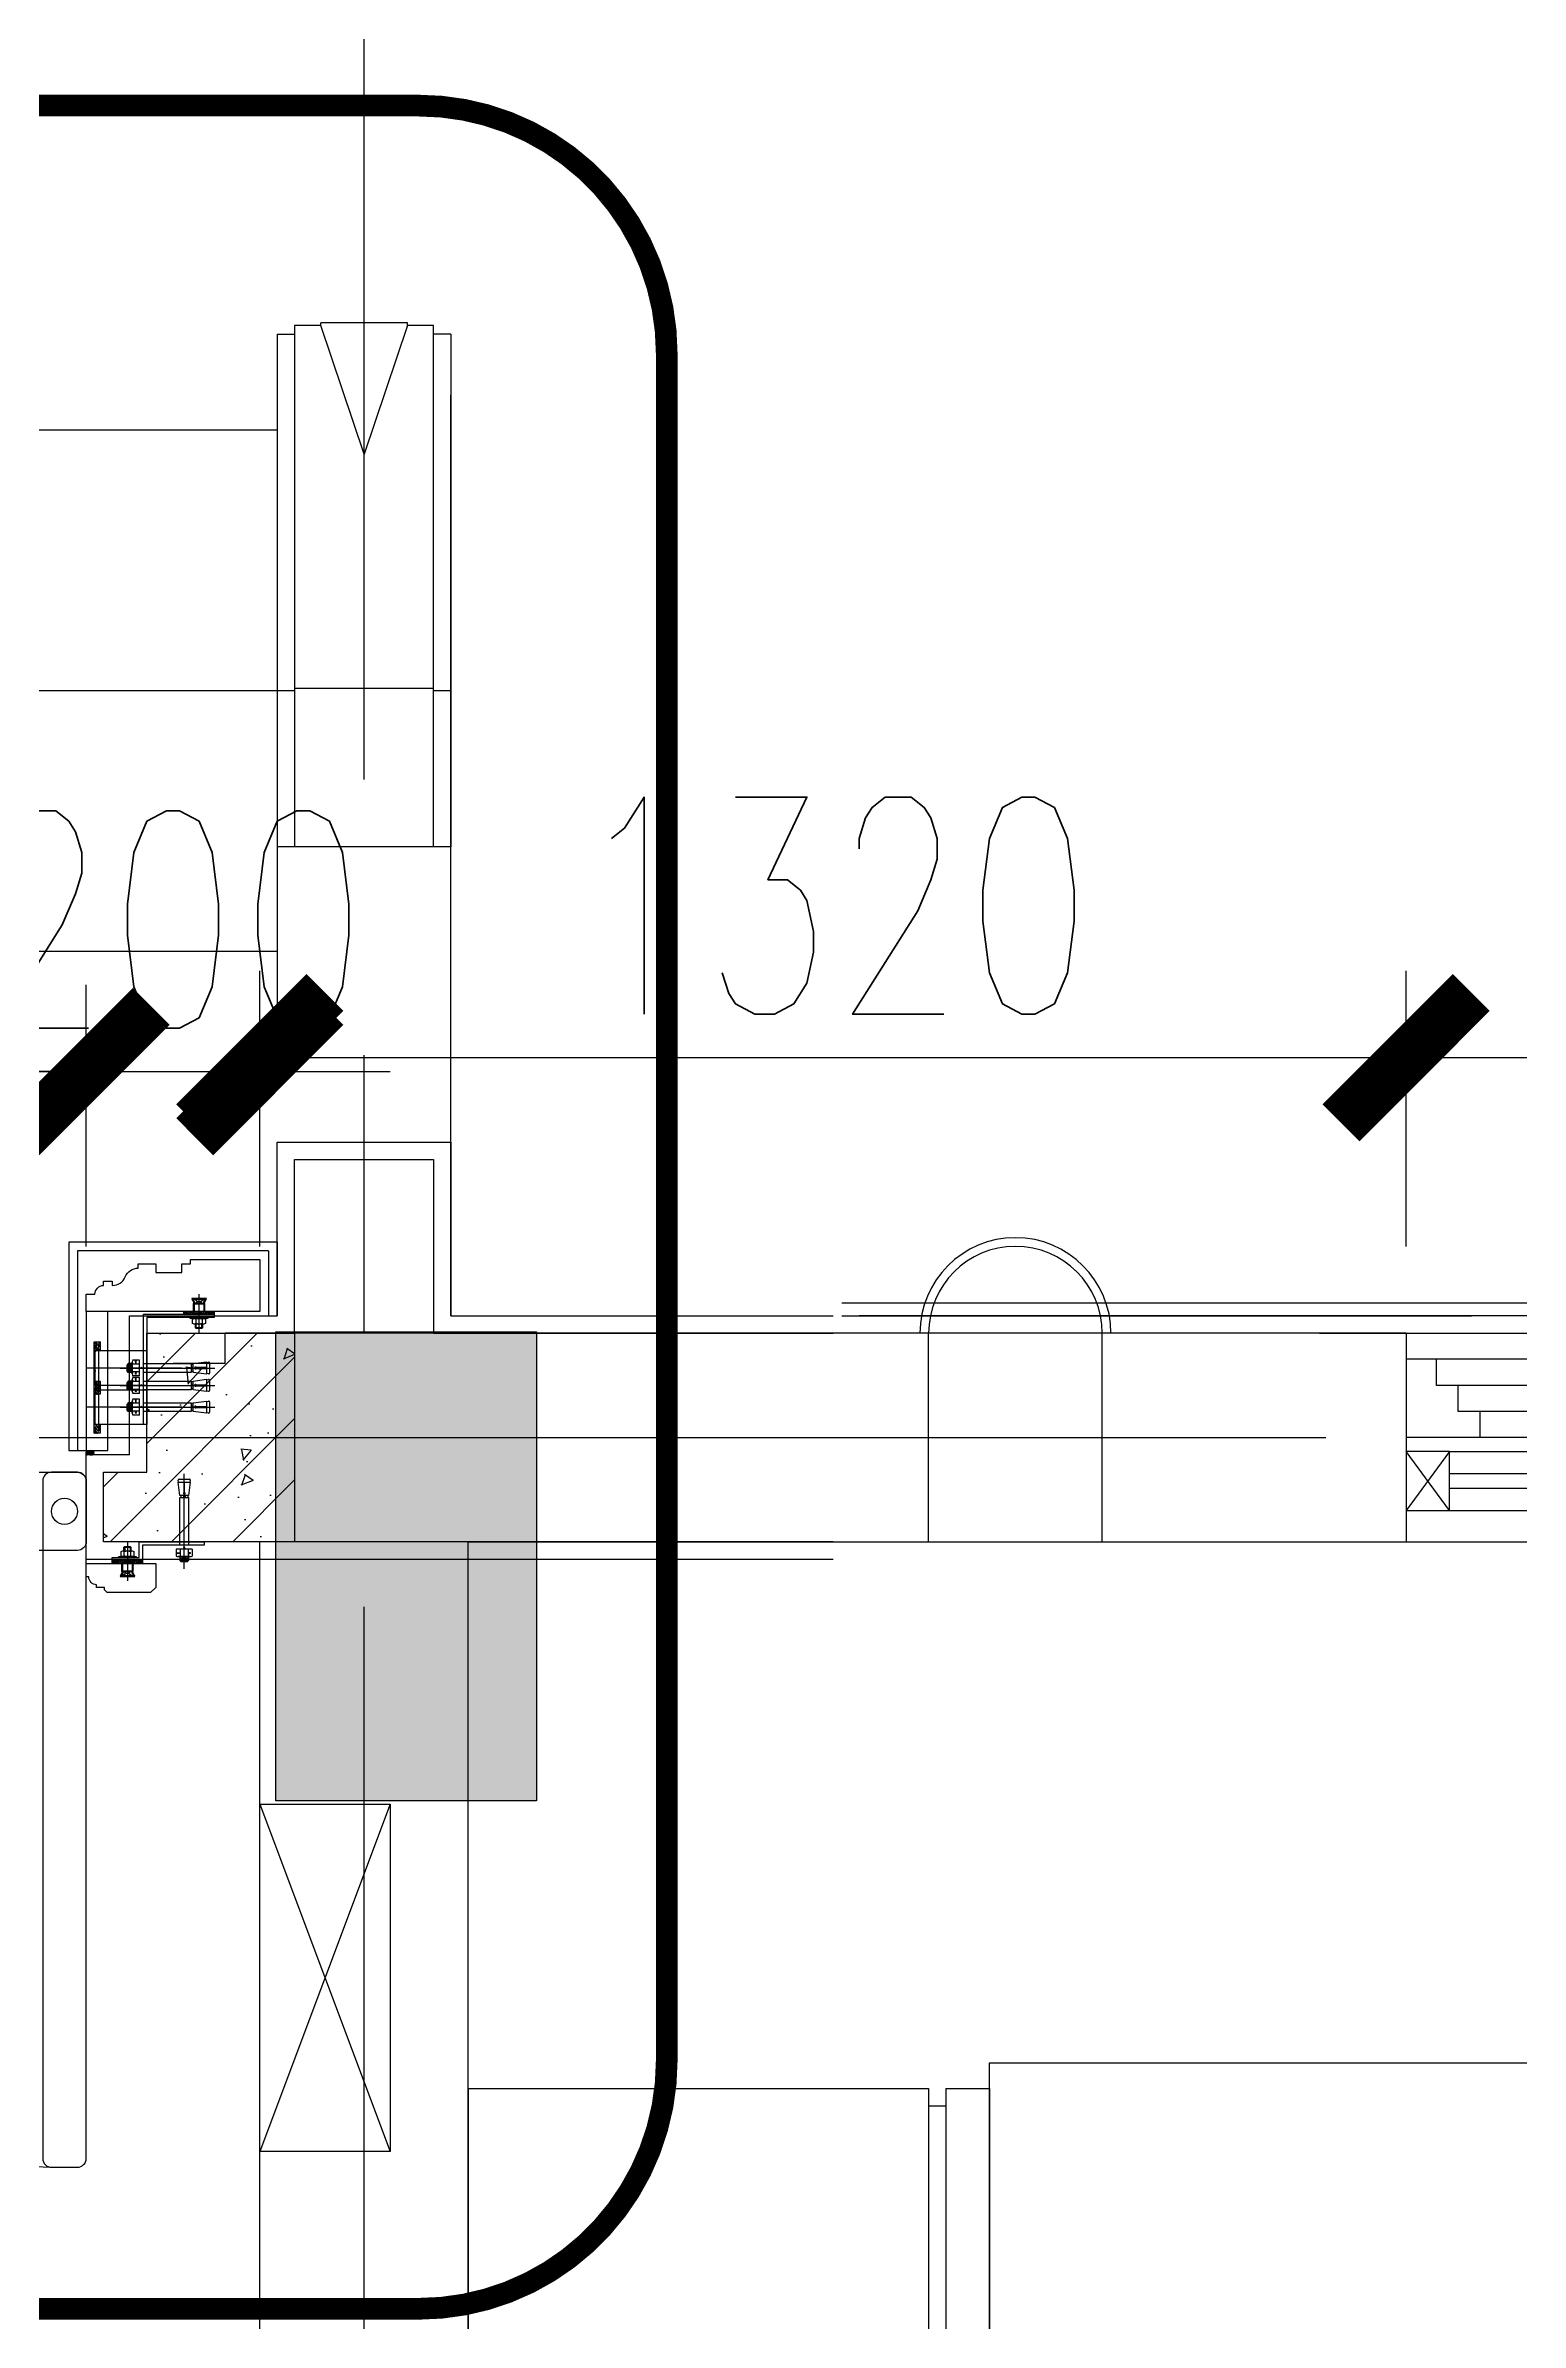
# Model space of a CAD drawing. Extents: x 296441 to 853063, y 459050 to 1117990.
# Drawn here: x 652732 to 654430, y 739094 to 741715 of the extents above; entities that cross this region are included whole.
import ezdxf
from ezdxf.enums import TextEntityAlignment as Align

# ---------------------------------------------------------------- set-up
doc = ezdxf.new("R2010")
doc.units = 0
doc.header["$LTSCALE"] = 1000
for name, pattern in [('14-GRID$0$CENTER2', [28.575, 19.05, -3.175, 3.175, -3.175]), ('CENTER', [50.8, 31.75, -6.35, 6.35, -6.35]), ('DASH', [0.35, 0.25, -0.1]), ('DOTE', [2.42, 2, -0.2, 0.02, -0.2])]:
    doc.linetypes.add(name, pattern=pattern)
for name, color, linetype in [('0-COL', 50, 'Continuous'), ('0-COL-H1', 170, 'Continuous'), ('0-dimension', 3, 'Continuous'), ('0-hatch', 8, 'Continuous'), ('0-不锈钢', 161, 'Continuous'), ('14-GRID$0$G-GRID', 9, '14-GRID$0$CENTER2'), ('1_钢型材', 30, 'Continuous'), ('2', 7, 'Continuous'), ('5PJ(配件)', 13, 'Continuous'), ('8XX(虚线)', 8, 'DASH'), ('DIM_ELEV', 3, 'Continuous'), ('E1-FL01$0$A-HOLE-ELEC', 224, 'Continuous'), ('E1-FL01$0$A-OVLK', 140, 'Continuous'), ('E1-FL01$0$A-WALL', 1, 'Continuous'), ('E1-FL01$0$A-WALL-FNSH', 6, 'Continuous'), ('E1-FL01$0$E-CHCK', 50, 'Continuous'), ('E1-FL01$0$M2-FL01$0$A-ELEV-HEVY', 2, 'Continuous'), ('E1-FL01$0$M2-FL01$0$A-ELEV-MEDM', 4, 'Continuous'), ('E1-FL01$0$M2-FL01$0$A-ELEV-THIN', 145, 'Continuous'), ('E1-FL01$0$M2-FL01$0$A-WALL1', 2, 'Continuous'), ('E1-FL01$0$M3b-FL01$0$A-OVLK', 144, 'Continuous'), ('E1-FL01$0$M3b-FL01$0$A-WIND', 4, 'Continuous'), ('E1-FL01$0$M3b-FL01$0$A_OTHER_0', 14, 'Continuous'), ('E2-E3-FL01$0$E1-FL01$0$A-FIXT', 162, 'Continuous'), ('E2-E3-FL01$0$E1-FL01$0$A-HOLE-MECH', 222, 'Continuous'), ('E2-E3-FL01$0$E1-FL01$0$A-WALL', 1, 'Continuous'), ('E2-E3-FL01$0$E1-FL01$0$G-XREF', 2, 'Continuous'), ('E2-E3-FL01$0$huachuangN$0$A-ELEV-THIN', 144, 'Continuous'), ('E2-E3-FL01$0$huachuangN$0$A-OVLK', 140, 'Continuous'), ('E2-E3-FL01$0$huachuangN$0$A-SECT-STONE', 42, 'Continuous'), ('E2-E3-FL01$0$huachuangN$0$A-SECT-WIND', 155, 'Continuous'), ('E2-E3-FL01$0$huachuangN$0$A-WALL', 1, 'Continuous'), ('E2-E3-FL01$0$huachuangN$0$A-WIND', 4, 'Continuous'), ('E4-FL01$0$A-OVLK', 140, 'Continuous'), ('E4-FL01$0$A-WALL-FNSH', 6, 'Continuous'), ('Q', 7, 'Continuous'), ('WALL', 242, 'Continuous'), ('ZT0_默认图层-----PM、LM、DY、JD', 7, 'Continuous'), ('ZT1_Dim---标注---PM、LM、DY、JD', 252, 'Continuous'), ('ZT1_Dim---索引---PM、LM、DY、JD', 2, 'Continuous'), ('ZT1_通用--Wall---PM、LM、DY、JD', 5, 'Continuous'), ('ZT1_通用--填充---PM、LM、DY、JD', 8, 'Continuous'), ('ZT3_辅材--五金件-------------JD', 13, 'Continuous'), ('ZT3_辅材--其他---------------JD', 1, 'Continuous'), ('ZT3_面板--石材板-PM、LM、DY、JD', 45, 'Continuous'), ('ZX', 1, 'CENTER')]:
    doc.layers.add(name, color=color, linetype=linetype)
doc.styles.add('E2-E3-FL01$0$E1-FL01$0$B-PLAN-FL01$0$GOA_01_thin_0.75', font='romans.shx', dxfattribs={"width": 0.75, "bigfont": 'hzdx.shx'})
doc.styles.add('ZT-DIMSTYLE', font='ROMANS.shx', dxfattribs={"width": 0.7, "bigfont": 'CHINESE.shx'})
doc.styles.add('ZT_文字标注', font='ROMANS.shx', dxfattribs={"width": 0.7, "bigfont": '@1chinese.shx'})
doc.dimstyles.new('ZT-DIM100', dxfattribs={"dimscale": 100, "dimtxt": 2.5, "dimasz": 1.5, "dimexe": 1, "dimexo": 1, "dimgap": 0.5, "dimtad": 1, "dimdec": 0, "dimdsep": 46, "dimtxsty": 'ZT-DIMSTYLE', "dimblk": 'ARCHTICK', "dimcen": 2.5, "dimclrd": 175, "dimclre": 175, "dimclrt": 7, "dimazin": 2, "dimtfac": 1, "dimtix": 1, "dimtmove": 2, "dimatfit": 3, "dimfxl": 0, "dimarcsym": 0})
pattern_1 = [(52.5, (-25.0006, -59.7017), (2.44707, -0.08), [0, -1.9304, 0, -2.159, 0, -2.06375]), (82.5, (-25.0006, -59.7017), (3.58413, 2.24762), [0, -1.0414, 0, -1.7399, 0, -0.66675]), (122.5, (-25.0006, -61.2638), (0.00719, 3.95496), [0, -0.635, 0, -2.286, 0, -2.9845]), (132.5, (-25.0006, -61.2638), (1.11465, 3.81778), [0, -0.3175, 0, -1.4986, 0, -1.7145])]
pattern_2 = [(52.5, (-25.0006, -104.7017), (2.44707, -0.08), [0, -1.9304, 0, -2.159, 0, -2.06375]), (82.5, (-25.0006, -104.7017), (3.58413, 2.24762), [0, -1.0414, 0, -1.7399, 0, -0.66675]), (122.5, (-25.0006, -106.2638), (0.00719, 3.95496), [0, -0.635, 0, -2.286, 0, -2.9845]), (132.5, (-25.0006, -106.2638), (1.11465, 3.81778), [0, -0.3175, 0, -1.4986, 0, -1.7145])]

# ---------------------------------------------------------------- blocks, each defined once
blk = doc.blocks.new('E2-E3-FL01$0$E1-FL01$0$B-PLAN-FL01$0$BX111')
for p, q in [((175674.4, 381109), (175674.4, 380609)), ((175674.4, 381109), (176204.4, 381109)), ((176204.4, 381109), (176204.4, 381089)), ((176224.4, 381109), (176274.4, 381109)), ((176224.4, 381109), (176224.4, 381089)), ((176274.4, 381109), (176274.4, 380609)), ((176204.4, 381089), (176204.4, 380629)), ((176204.4, 381089), (176224.4, 381089)), ((176224.4, 381089), (176224.4, 380629)), ((176274.4, 380709), (176314.4, 380709)), ((176314.4, 380709), (176314.4, 380659)), ((176274.4, 380659), (176314.4, 380659)), ((175674.4, 380609), (176204.4, 380609)), ((176204.4, 380629), (176204.4, 380609)), ((176204.4, 380629), (176224.4, 380629)), ((176224.4, 380629), (176224.4, 380609)), ((176224.4, 380609), (176274.4, 380609))]:
    blk.add_line(p, q)
at = {"style": 'E2-E3-FL01$0$E1-FL01$0$B-PLAN-FL01$0$GOA_01_thin_0.75', "width": 0.8, "flags": 9}
for tag in ['YSIZE', 'XSIZE', 'YSIZE', 'XSIZE']:
    blk.add_attdef(tag, (175674.4, 381109), '', height=0.5, rotation=270, dxfattribs=at)
blk = doc.blocks.new('E2-E3-FL01$0$E1-FL01$0$XINFENG-1F2F')
for p, q in [((0, 0), (0, 240)), ((200, 0), (200, 240))]:
    blk.add_line(p, q)
for radius in [110, 100]:
    blk.add_arc((100, 240), radius, 0, 180)
blk = doc.blocks.new('E2-E3-FL01$0$huachuangN')
at = {"layer": 'E2-E3-FL01$0$huachuangN$0$A-ELEV-THIN'}
for p, q in [((1090, 210), (-40, 210)), ((1065, 180), (-15, 180))]:
    blk.add_line(p, q, dxfattribs=at)
at = {"layer": 'E2-E3-FL01$0$huachuangN$0$A-OVLK'}
for p, q in [((-75, 240), (1125, 240)), ((-75, 0), (1125, 0))]:
    blk.add_line(p, q, dxfattribs=at)
at = {"layer": 'E2-E3-FL01$0$huachuangN$0$A-SECT-STONE'}
for p, q in [((1125, 30), (1125, 210)), ((10, 120), (-75, 120)), ((150, 120), (175, 120)), ((240, 120), (265, 120)), ((330, 120), (355, 120)), ((420, 120), (445, 120)), ((510, 120), (535, 120)), ((600, 120), (625, 120)), ((690, 120), (715, 120)), ((780, 120), (805, 120)), ((870, 120), (895, 120)), ((1040, 120), (1125, 120))]:
    blk.add_line(p, q, dxfattribs=at)
for points in [[(10, 120), (10, 125), (10, 125.8), (10, 150), (-15, 150), (-15, 180), (-40, 180), (-40, 210), (-75, 210), (-75, 120)], [(1040, 120), (1040, 125), (1040, 125.8), (1040, 150), (1065, 150), (1065, 180), (1090, 180), (1090, 210), (1125, 210), (1125, 120)], [(150, 120), (150, 150), (175, 150), (175, 120)], [(240, 120), (240, 150), (265, 150), (265, 120)], [(330, 120), (330, 150), (355, 150), (355, 120)], [(420, 120), (420, 150), (445, 150), (445, 120)], [(510, 120), (510, 150), (535, 150), (535, 120)], [(600, 120), (600, 150), (625, 150), (625, 120)], [(690, 120), (690, 150), (715, 150), (715, 120)], [(780, 120), (780, 150), (805, 150), (805, 120)], [(870, 120), (870, 150), (895, 150), (895, 120)]]:
    blk.add_lwpolyline(points, dxfattribs=at)
at = {"layer": 'E2-E3-FL01$0$huachuangN$0$A-SECT-WIND'}
for p, q in [((-25, 104), (-75, 36)), ((-25, 36), (-75, 104)), ((-25, 104), (1075, 104)), ((1125, 104), (1075, 36)), ((1125, 36), (1075, 104)), ((-25, 78.5), (1075, 78.5)), ((-25, 61.5), (1075, 61.5)), ((-25, 36), (1075, 36))]:
    blk.add_line(p, q, dxfattribs=at)
for points in [[(-75, 104), (-75, 36), (-25, 36), (-25, 104)], [(1075, 104), (1075, 36), (1125, 36), (1125, 104)]]:
    blk.add_lwpolyline(points, close=True, dxfattribs=at)
at = {"layer": 'E2-E3-FL01$0$huachuangN$0$A-WALL'}
for p, q in [((-175, 240), (-75, 240)), ((-75, 240), (-75, 0)), ((1125, 240), (1125, 0)), ((1125, 240), (1225, 240)), ((-175, 0), (-75, 0)), ((1125, 0), (1225, 0))]:
    blk.add_line(p, q, dxfattribs=at)
at = {"layer": 'E2-E3-FL01$0$huachuangN$0$A-WIND'}
for p, q in [((1040, 150), (5, 150)), ((1040, 120), (10, 120))]:
    blk.add_line(p, q, dxfattribs=at)
blk = doc.blocks.new('E1-FL01$0$qiangdian')
at = {"layer": 'E1-FL01$0$A-HOLE-ELEC'}
for points in [[(-150, 0), (-150, 400), (0, 400), (0, 0), (-150, 0)], [(0, 400), (-150, 0)], [(-150, 400), (0, 0)]]:
    blk.add_lwpolyline(points, dxfattribs=at)
blk = doc.blocks.new('*U2101')
h = blk.add_hatch()
h.set_pattern_fill('HONEY', color=8, scale=0.25, angle=90, style=0)
h.set_pattern_definition([(90, (11766.2294, 37406.3055), (-0.6874075, 1.190625), [0.79375, -1.5875]), (210, (11766.2294, 37406.3055), (-0.687407746, -1.190624858), [0.79375, -1.5875]), (150, (11766.2294, 37406.3055), (-1.374815246, 1.42e-07), [-1.5875, 0.79375])])
edge = h.paths.add_edge_path()
edge.add_ellipse((-5.8, 0), major_axis=(3.26, 0), ratio=0.766796, start_angle=0, end_angle=360)
at = {"ltscale": 5}
h = blk.add_hatch(dxfattribs=at)
h.set_pattern_fill('ANSI36', color=8, scale=0.25, angle=90, style=0)
h.set_pattern_definition([(135, (11766.2294, 37406.3055), (-1.543481521, 0.420949506), [1.984375, -0.396875, 0, -0.396875])])
edge = h.paths.add_edge_path()
edge.add_line((0, 2.5), (-5.8, 2.5))
edge.add_ellipse((-5.8, 0), major_axis=(3.26, 0), ratio=0.766796, start_angle=270, end_angle=450, ccw=False)
edge.add_line((-5.8, -2.5), (0, -2.5))
edge.add_arc((4.7, 0), 5.31, 151.9275, 208.0725, ccw=False)
at = {"color": 13, "ltscale": 5}
blk.add_arc((4.7, 0), 5.31, 151.9275, 208.0725, dxfattribs=at)
blk.add_ellipse((-5.8, 0), major_axis=(3.26, 0), ratio=0.766796, dxfattribs=at)
at = {"layer": 'Defpoints', "color": 250}
blk.add_circle((0, 0), 0.258, dxfattribs=at)
blk = doc.blocks.new('ZT_钢膨胀螺栓_M10X95')
at = {"layer": 'ZT3_辅材--五金件-------------JD', "color": 1, "linetype": 'DOTE', "ltscale": 5}
blk.add_line((-27, 0), (82, 0), dxfattribs=at)
at = {"layer": 'ZT3_辅材--五金件-------------JD'}
for p, q in [((-17.5, 5), (-19, 3.5)), ((-19, -3.5), (-19, 3.5)), ((-13, 4.2), (-18.2, 4.2)), ((-13, 5), (-17.5, 5)), ((-17.5, 5), (-17.5, -5)), ((-16, 5), (-16, -5)), ((-14.5, 5), (-14.5, -5)), ((-13, -6.9), (-13, 6.9)), ((-4.6, 9.2), (-12.5, 9.2)), ((-4.6, 4.6), (-12.5, 4.6)), ((-4.6, -9.2), (-4.6, 9.2)), ((-2, 0.7), (-4.6, -0.2)), ((-2, 0), (-4.6, -0.9)), ((0, 5), (55, 5)), ((55, 5), (55, -5)), ((57.1, 4.1), (55, 4.1)), ((57.1, 1), (55, 1)), ((57.1, 5), (72.4, 7)), ((57.1, -5), (57.1, 5)), ((72.4, 0.4), (60.5, 0.4)), ((72.4, 7), (72.4, 0.4)), ((72.4, 6.5), (74.9, 6.9)), ((76, 5.9), (76, -5.9)), ((-17.5, -5), (-19, -3.5)), ((-13, -4.2), (-18.2, -4.2)), ((-13, -5), (-17.5, -5)), ((-4.6, -4.6), (-12.5, -4.6)), ((-4.6, -9.2), (-12.5, -9.2)), ((55, -5), (0, -5)), ((57.1, -1), (55, -1)), ((57.1, -4.1), (55, -4.1)), ((72.4, -7), (57.1, -5)), ((60.5, -0.4), (72.4, -0.4)), ((72.4, -0.4), (72.4, -7)), ((74.9, -6.9), (72.4, -6.5))]:
    blk.add_line(p, q, dxfattribs=at)
for centre, radius, start, end in [((-7.4, 6.9), 5.58, 155.5673, 204.4327), ((8.6, 0), 21.6, 167.6432, 192.3568), ((59.6, 0), 1.04, 23.5782, 336.4218), ((75, 5.9), 1, 0, 97.412), ((-7.4, -6.9), 5.58, 155.5673, 204.4327), ((75, -5.9), 1, 262.588, 0)]:
    blk.add_arc(centre, radius, start, end, dxfattribs=at)
at = {"layer": 'Defpoints', "color": 250, "style": 'ZT_文字标注', "width": 0.7}
for s, p in [('M10', (-9, 7.2)), ('95', (-9, -6.2))]:
    blk.add_text(s, height=1.5, rotation=90, dxfattribs=at).set_placement(p, align=Align.MIDDLE)
blk = doc.blocks.new('*U2474')
at = {"layer": 'ZT3_辅材--五金件-------------JD', "rotation": 270}
blk.add_blockref('ZT_钢膨胀螺栓_M10X95', (0, 0), dxfattribs=at)
blk = doc.blocks.new('20200513160216')
at = {"layer": '8XX(虚线)', "ltscale": 25}
h = blk.add_hatch(dxfattribs=at)
h.set_pattern_fill('AR-SAND', color=256, scale=0.05, style=0)
h.set_pattern_definition(pattern_1)
edge = h.paths.add_edge_path()
edge.add_line((-34, -29.7), (-41, -29.7))
edge.add_line((-41, -29.7), (-41, -59.7))
edge.add_line((-41, -59.7), (-39.5, -59.7))
edge.add_line((-39.5, -59.7), (-39.5, -40.9))
edge.add_arc((-38.3, -40.9), 1.2, 90, 180, ccw=False)
edge.add_line((-38.3, -39.7), (-34, -39.7))
edge.add_line((-34, -39.7), (-34, -29.7))
edge = h.paths.add_edge_path()
edge.add_line((-41, -89.7), (-34, -89.7))
edge.add_line((-34, -89.7), (-34, -79.7))
edge.add_line((-34, -79.7), (-38.3, -79.7))
edge.add_arc((-38.3, -78.5), 1.2, -180, -90, ccw=False)
edge.add_line((-39.5, -78.5), (-39.5, -59.7))
edge.add_line((-39.5, -59.7), (-41, -59.7))
edge.add_line((-41, -59.7), (-41, -89.7))
h = blk.add_hatch(dxfattribs=at)
h.set_pattern_fill('AR-SAND', color=256, scale=0.05, style=0)
h.set_pattern_definition(pattern_1)
edge = h.paths.add_edge_path()
edge.add_line((-34, -29.7), (-41, -29.7))
edge.add_line((-41, -29.7), (-41, -59.7))
edge.add_line((-41, -59.7), (-39.5, -59.7))
edge.add_line((-39.5, -59.7), (-39.5, -40.9))
edge.add_arc((-38.3, -40.9), 1.2, 90, 180, ccw=False)
edge.add_line((-38.3, -39.7), (-34, -39.7))
edge.add_line((-34, -39.7), (-34, -29.7))
edge = h.paths.add_edge_path()
edge.add_line((-41, -89.7), (-34, -89.7))
edge.add_line((-34, -89.7), (-34, -79.7))
edge.add_line((-34, -79.7), (-38.3, -79.7))
edge.add_arc((-38.3, -78.5), 1.2, -180, -90, ccw=False)
edge.add_line((-39.5, -78.5), (-39.5, -59.7))
edge.add_line((-39.5, -59.7), (-41, -59.7))
edge.add_line((-41, -59.7), (-41, -89.7))
h = blk.add_hatch(dxfattribs=at)
h.set_pattern_fill('AR-SAND', color=256, scale=0.05, angle=180, style=0)
h.set_pattern_definition(pattern_2)
edge = h.paths.add_edge_path()
edge.add_line((-41, -134.7), (-34, -134.7))
edge.add_line((-34, -134.7), (-34, -124.7))
edge.add_line((-34, -124.7), (-38.3, -124.7))
edge.add_arc((-38.3, -123.5), 1.2, -180, -90, ccw=False)
edge.add_line((-39.5, -123.5), (-39.5, -104.7))
edge.add_line((-39.5, -104.7), (-41, -104.7))
edge.add_line((-41, -104.7), (-41, -134.7))
edge = h.paths.add_edge_path()
edge.add_line((-34, -74.7), (-41, -74.7))
edge.add_line((-41, -74.7), (-41, -104.7))
edge.add_line((-41, -104.7), (-39.5, -104.7))
edge.add_line((-39.5, -104.7), (-39.5, -85.9))
edge.add_arc((-38.3, -85.9), 1.2, 90, 180, ccw=False)
edge.add_line((-38.3, -84.7), (-34, -84.7))
edge.add_line((-34, -84.7), (-34, -74.7))
h = blk.add_hatch(dxfattribs=at)
h.set_pattern_fill('AR-SAND', color=256, scale=0.05, angle=180, style=0)
h.set_pattern_definition(pattern_2)
edge = h.paths.add_edge_path()
edge.add_line((-41, -134.7), (-34, -134.7))
edge.add_line((-34, -134.7), (-34, -124.7))
edge.add_line((-34, -124.7), (-38.3, -124.7))
edge.add_arc((-38.3, -123.5), 1.2, -180, -90, ccw=False)
edge.add_line((-39.5, -123.5), (-39.5, -104.7))
edge.add_line((-39.5, -104.7), (-41, -104.7))
edge.add_line((-41, -104.7), (-41, -134.7))
edge = h.paths.add_edge_path()
edge.add_line((-34, -74.7), (-41, -74.7))
edge.add_line((-41, -74.7), (-41, -104.7))
edge.add_line((-41, -104.7), (-39.5, -104.7))
edge.add_line((-39.5, -104.7), (-39.5, -85.9))
edge.add_arc((-38.3, -85.9), 1.2, 90, 180, ccw=False)
edge.add_line((-38.3, -84.7), (-34, -84.7))
edge.add_line((-34, -84.7), (-34, -74.7))
at = {"color": 8}
for p, q in [((-41, -29.7), (-34, -29.7)), ((-41, -29.7), (-34, -29.7)), ((-41, -74.7), (-34, -74.7)), ((-41, -74.7), (-34, -74.7))]:
    blk.add_line(p, q, dxfattribs=at)
at = {"color": 1, "linetype": 'CENTER', "ltscale": 10}
for p, q in [((60, -59.7), (-50, -59.7)), ((60, -59.7), (-50, -59.7)), ((60, -59.7), (-50, -59.7)), ((60, -59.7), (-50, -59.7)), ((60, -104.7), (-50, -104.7)), ((60, -104.7), (-50, -104.7)), ((60, -104.7), (-50, -104.7)), ((60, -104.7), (-50, -104.7))]:
    blk.add_line(p, q, dxfattribs=at)
at = {"layer": '5PJ(配件)'}
for p, q in [((16, -79.7), (16, -39.7)), ((16, -79.7), (16, -39.7)), ((-39.5, -110.9), (-39.5, -85.9)), ((-39.5, -110.9), (-39.5, -85.9)), ((-38.3, -84.7), (-5, -84.7)), ((-38.3, -84.7), (-5, -84.7)), ((-35.5, -124.7), (-35.5, -84.7)), ((-35.5, -124.7), (-35.5, -84.7)), ((-39.5, -123.5), (-39.5, -110.9)), ((-39.5, -123.5), (-39.5, -110.9)), ((-5, -124.7), (-38.3, -124.7)), ((-5, -124.7), (-38.3, -124.7))]:
    blk.add_line(p, q, dxfattribs=at)
for points in [[(-25, -39.7), (20, -39.7)], [(-25, -39.7), (20, -39.7)], [(20, -40.1), (20, -79.7), (-25, -79.7)], [(20, -40.1), (20, -79.7), (-25, -79.7)], [(-5, -84.7), (20, -84.7), (20, -124.7)], [(-5, -84.7), (20, -84.7), (20, -124.7)], [(20, -124.7), (-5, -124.7)], [(20, -124.7), (-5, -124.7)]]:
    blk.add_lwpolyline(points, dxfattribs=at)
for centre, start, end in [((-38.3, -85.9), 90, 180), ((-38.3, -85.9), 90, 180), ((-38.3, -123.5), 180, 270), ((-38.3, -123.5), 180, 270)]:
    blk.add_arc(centre, 1.2, start, end, dxfattribs=at)
at = {"layer": '8XX(虚线)', "ltscale": 25}
for p, q in [((-41, -89.7), (-41, -29.7)), ((-41, -89.7), (-41, -29.7)), ((-34, -29.7), (-34, -39.7)), ((-34, -29.7), (-34, -39.7)), ((-41, -134.7), (-41, -74.7)), ((-41, -134.7), (-41, -74.7)), ((-34, -74.7), (-34, -84.7)), ((-34, -74.7), (-34, -84.7)), ((-34, -89.7), (-41, -89.7)), ((-34, -89.7), (-41, -89.7)), ((-34, -79.7), (-34, -89.7)), ((-34, -79.7), (-34, -89.7)), ((-34, -124.7), (-34, -134.7)), ((-34, -124.7), (-34, -134.7)), ((-34, -134.7), (-41, -134.7)), ((-34, -134.7), (-41, -134.7))]:
    blk.add_line(p, q, dxfattribs=at)
at = {"layer": '8XX(虚线)', "linetype": 'Continuous', "ltscale": 25}
for p, q in [((-39.5, -65.9), (-39.5, -40.9)), ((-39.5, -65.9), (-39.5, -40.9)), ((-38.3, -39.7), (-25, -39.7, 0)), ((-38.3, -39.7), (-25, -39.7, 0)), ((-35.5, -79.7), (-35.5, -39.7)), ((-35.5, -79.7), (-35.5, -39.7)), ((-39.5, -78.5), (-39.5, -65.9)), ((-39.5, -78.5), (-39.5, -65.9)), ((-25, -79.7, 0), (-38.3, -79.7)), ((-25, -79.7, 0), (-38.3, -79.7))]:
    blk.add_line(p, q, dxfattribs=at)
at = {"layer": '8XX(虚线)', "linetype": 'DASH', "ltscale": 25}
blk.add_line((16, -124.7), (16, -84.7), dxfattribs=at)
blk.add_line((16, -124.7), (16, -84.7), dxfattribs=at)
for centre, start, end in [((-38.3, -40.9), 90, 180), ((-38.3, -40.9), 90, 180), ((-38.3, -78.5), 180, 270), ((-38.3, -78.5), 180, 270)]:
    blk.add_arc(centre, 1.2, start, end, dxfattribs=at)
at = {"layer": 'ZT3_辅材--五金件-------------JD', "rotation": 90}
for p in [(16, -59.7), (16, -59.7), (16, -104.7), (16, -104.7)]:
    blk.add_blockref('*U2474', p, dxfattribs=at)
blk = doc.blocks.new('*U2473')
at = {"layer": 'ZT3_辅材--五金件-------------JD', "rotation": 270}
blk.add_blockref('ZT_钢膨胀螺栓_M10X95', (0, 0), dxfattribs=at)
blk = doc.blocks.new('BS-03')
at = {"layer": '0-hatch'}
h = blk.add_hatch(dxfattribs=at)
h.set_pattern_fill('ANSI37', color=256, scale=0.2, angle=90, style=0)
h.set_pattern_definition([(45.000534, (-2240.4478, -446.36857), (-0.44901699, 0.44900862), []), (135.000534, (-2240.4478, -446.36857), (-0.44900862, -0.44901699), [])])
h.paths.add_polyline_path([(-5.7, 0), (-6.7, 0), (-6.7, -9.4), (-5.7, -9.4), (-8.5, -15), (8.5, -15), (5.7, -9.4), (6.7, -9.4), (6.7, 0), (5.7, 0), (5.7, -8.4), (4.3, -8.4), (4.3, -8.7), (6.9, -14), (5.9, -14, -0.197658), (5.2, -14), (-5.2, -14, -0.197658), (-5.8, -14), (-6.9, -14), (-4.1, -8.4), (-5.7, -8.4)])
at = {"layer": 'ZT1_通用--填充---PM、LM、DY、JD', "ltscale": 40}
h = blk.add_hatch(dxfattribs=at)
h.set_pattern_fill('ANSI38', color=256, style=0)
h.set_pattern_definition([(45, (-17.5, 0), (-1.12253, 1.12253), []), (135, (-17.5, 0), (-3.367596, 1.12253), [3.96875, -2.38125])])
h.paths.add_polyline_path([(-17.5, 3), (-17.5, 0), (17.5, 0), (17.5, 3)])
at = {"layer": '0-不锈钢'}
for p, q in [((4, 18.6), (-4, 18.6)), ((-3.8, 8.6), (-3.8, 13.8)), ((-3.2, 19.4), (-3.2, 14.4)), ((3.6, 8.6), (3.6, 13.8)), ((-2.5, -11.9), (-5, -13.9)), ((2.5, -11.9), (5, -13.9)), ((4.3, -8.7), (4.3, -8.4))]:
    blk.add_line(p, q, dxfattribs=at)
blk.add_lwpolyline([(-10.1, 8), (-10.1, 7), (9.9, 7), (9.9, 8)], close=True, dxfattribs=at)
blk.add_lwpolyline([(-7.4, 8.6, 0.317837), (-3.8, 8.6, 0.158919), (3.6, 8.6, 0.317837), (7.2, 8.6), (7.2, 13.8, 0.317837), (3.6, 13.8, 0.158919), (-3.8, 13.8, 0.317837), (-7.4, 13.8)], format="xyb", close=True, dxfattribs=at)
for points in [[(5.4, 14.4), (-0.1, 14.4), (-5.6, 14.4)], [(5.4, 8), (-0.1, 8), (-5.6, 8)], [(4, 14.4), (4, 18.6), (3.2, 19.4), (-3.2, 19.4), (-4, 18.6), (-4, 14.4)], [(3.2, 19.4), (3.2, 14.4)], [(6.7, 0), (6.7, -9.4), (5.7, -9.4), (8.5, -15), (-8.5, -15), (-5.7, -9.4), (-6.7, -9.4), (-6.7, 0)], [(4.3, -8.7), (6.9, -14), (-6.9, -14), (-4.1, -8.4)], [(5.7, 0), (5.7, -8.4), (-5.7, -8.4), (-5.7, 0)]]:
    blk.add_lwpolyline(points, dxfattribs=at)
blk.add_lwpolyline([(2.5, -8.4), (3.3, -10, -0.809451), (2.9, -10.3), (2.5, -10, 0.17444), (0, -9.1, 0.17444), (-2.5, -10), (-2.9, -10.3, -0.809451), (-3.3, -10), (-2.5, -8.4)], format="xyb", dxfattribs=at)
for centre, radius, start, end in [((-5.5, -13.2), 0.871, 153.627, 308.5058), ((0, -15), 3.96, 51.4953, 128.5058), ((5.5, -13.2), 0.871, 231.4953, 26.374)]:
    blk.add_arc(centre, radius, start, end, dxfattribs=at)
at = {"layer": '2', "color": 1, "linetype": 'CENTER', "ltscale": 0.2}
blk.add_line((0, 19.4), (0, -20), dxfattribs=at)
at = {"layer": '2', "color": 2}
blk.add_lwpolyline([(-17.5, 3), (-17.5, 0), (17.5, 0), (17.5, 3), (-17.5, 3)], close=True, dxfattribs=at)
at = {"layer": 'ZT3_辅材--五金件-------------JD', "ltscale": 40}
blk.add_lwpolyline([(-17.5, 3), (-17.5, 0), (17.5, 0), (17.5, 3), (-17.5, 3)], dxfattribs=at)
at = {"layer": 'ZX'}
for p, q in [((0, 24.5), (0, -7.8)), ((0, 19.4), (0, -13))]:
    blk.add_line(p, q, dxfattribs=at)
blk = doc.blocks.new('20200616142847')
at = {"layer": '1_钢型材'}
blk.add_line((-57.2, 140), (-61.2, 140), dxfattribs=at)
blk.add_lwpolyline([(-61.2, 140), (-61.2, 28), (-14.7, 28), (-14.7, 28), (20.3, 28), (20.3, 32), (-10.7, 32), (-10.7, 32), (-57.2, 32), (-57.2, 140)], dxfattribs=at)
at = {"layer": '0-dimension', "ltscale": 0.5}
blk.add_blockref('BS-03', (2.8, 25), dxfattribs=at)
at = {"layer": 'ZT3_辅材--五金件-------------JD', "xscale": -1, "rotation": 90}
blk.add_blockref('*U2473', (-61.2, 110), dxfattribs=at)
blk = doc.blocks.new('A$C77A60EB8')
at = {"layer": '1_钢型材'}
blk.add_lwpolyline([(50.3, 28), (50.3, 32), (19.3, 32), (19.3, 50), (-55.7, 50), (-55.7, 46), (15.3, 46), (15.3, 28)], close=True, dxfattribs=at)
at = {"layer": '0-dimension', "ltscale": 0.5}
blk.add_blockref('BS-03', (32.8, 25), dxfattribs=at)
at = {"layer": 'ZT3_辅材--五金件-------------JD', "xscale": -1, "rotation": 180}
blk.add_blockref('*U2473', (-32.6, 46), dxfattribs=at)
blk = doc.blocks.new('20200618135151')
at = {"layer": 'ZT3_辅材--其他---------------JD', "ltscale": 10}
for p, q in [((220, 220), (200, 220)), ((210, -10), (210, 220)), ((220, -20), (220, 220)), ((-20, -20), (-20, 65)), ((-10, -10), (-10, 65)), ((-20, -20), (220, -20)), ((-10, -10), (210, -10))]:
    blk.add_line(p, q, dxfattribs=at)
blk = doc.blocks.new('中间套北入门头平面')
at = {"layer": 'ZT1_通用--填充---PM、LM、DY、JD'}
h = blk.add_hatch(dxfattribs=at)
h.set_pattern_fill('钢筋混凝土', color=256, scale=20, style=0)
h.set_pattern_definition([(45, (-92746.786, 143355.796), (-35.355339, 35.355339), []), (50, (-92746.79, 143355.8), (143.45204, -12.55043), [15, -165]), (355, (-92746.79, 143355.8), (-27.75027, 150.43843), [12, -132]), (100.4514, (-92734.83, 143354.75), (115.70188, 137.88791), [12.74804, -140.22842]), (46.1842, (-92746.79, 143395.8), (213.44821, -33.1038), [22.5, -247.5]), (96.6356, (-92729, 143393.04), (186.93254, 194.82357), [19.12206, -210.3426]), (351.1842, (-92746.79, 143395.8), (186.9324, 194.82372), [18, -198]), (21, (-92726.79, 143385.8), (119.38141, -80.52378), [15, -165]), (326, (-92726.79, 143385.8), (48.66307, 145.03001), [12, -132]), (71.4514, (-92716.84, 143379.09), (168.04453, 64.5061), [12.74804, -140.22842]), (37.5, (-92746.786, 143355.796), (2.431971, 66.57877), [0, -130.4, 0, -134, 0, -132.5]), (7.5, (-92746.786, 143355.796), (52.613907, 78.882342), [0, -76.4, 0, -127.4, 0, -50.5]), (327.5, (-92791.386, 143355.796), (106.764487, -4.510974), [0, -50, 0, -156, 0, -207]), (317.5, (-92811.39, 143355.8), (116.637234, 20.020996), [0, -65, 0, -103.6, 0, -147])])
h.paths.add_polyline_path([(-820, 33.7), (-770, 33.7), (-770, -46.3), (-820, -46.3), (-820, -206.3), (-990, -206.3), (-990, 33.7)])
at = {"layer": 'E1-FL01$0$A-WALL'}
for p, q in [((-1610, 33.7), (-800, 33.7)), ((-990, -206.3), (-990, 33.7)), ((-980, -206.3), (-980, -206.3))]:
    blk.add_line(p, q, dxfattribs=at)
blk.add_lwpolyline([(-980, -206.3), (-990, -206.3), (-990, -406.3), (-1150, -406.3), (-1150, -206.3), (-1610, -206.3)], dxfattribs=at)
at = {"layer": 'E1-FL01$0$A-WALL-FNSH'}
for p, q in [((-750, 53.7), (-1610, 53.7)), ((-750, 53.7), (-750, -66.3)), ((-800, -66.3), (-750, -66.3))]:
    blk.add_line(p, q, dxfattribs=at)
blk.add_lwpolyline([(-800, -66.3), (-800, -226.3), (-970, -226.3), (-970, -426.3), (-1170, -426.3), (-1170, -226.3), (-1610, -226.3)], dxfattribs=at)
at = {"layer": 'E1-FL01$0$M2-FL01$0$A-ELEV-HEVY'}
for p, q in [((-970, -1356.3), (-970, -526.3, 5.4)), ((-1170, -1356.3, 5.4), (-1170, -766.3, 5.4)), ((-1170, -766.3, 5.4), (-970, -766.3)), ((-1170, -1356.3, 5.4), (-1150, -1356.3, 5.4)), ((-970, -1356.3), (-990, -1356.3))]:
    blk.add_line(p, q, dxfattribs=at)
at = {"layer": 'E1-FL01$0$M2-FL01$0$A-ELEV-MEDM'}
for p, q in [((-990, -1366.3), (-990, -766.3)), ((-1150, -946.3, 5.4), (-1170, -946.3, 5.4)), ((-990, -948.7), (-1150, -948.7, 5.4)), ((-970, -946.3), (-990, -946.3)), ((-1120, -1366.3, 5.4), (-1120, -1369.3, 5.4)), ((-1120, -1369.3, 5.4), (-1020, -1369.3)), ((-1020, -1366.3), (-1020, -1369.3))]:
    blk.add_line(p, q, dxfattribs=at)
at = {"layer": 'E1-FL01$0$M2-FL01$0$A-ELEV-MEDM', "elevation": 5.4}
blk.add_lwpolyline([(-1150, -766.3), (-1150, -1366.3), (-1120, -1366.3)], dxfattribs=at)
at = {"layer": 'E1-FL01$0$M2-FL01$0$A-ELEV-MEDM'}
blk.add_lwpolyline([(-1020, -1366.3), (-990, -1366.3), (-990, -1366.3)], dxfattribs=at)
at = {"layer": 'E1-FL01$0$M2-FL01$0$A-ELEV-THIN', "elevation": 5.4}
blk.add_lwpolyline([(-1120, -1366.3), (-1070, -1218.4), (-1020, -1366.3)], dxfattribs=at)
at = {"layer": 'E1-FL01$0$M2-FL01$0$A-WALL1', "color": 2}
blk.add_line((-1170, -226.3, 5.4), (-1170, -1286.3, 5.4), dxfattribs=at)
at = {"layer": 'E1-FL01$0$M3b-FL01$0$A-OVLK'}
for p, q in [((970, -646.3), (-970, -646.3)), ((970, -946.3), (-970, -946.3)), ((970, -1246.3), (-970, -1246.3))]:
    blk.add_line(p, q, dxfattribs=at)
at = {"layer": 'E1-FL01$0$M3b-FL01$0$A-WIND'}
blk.add_lwpolyline([(-700, -36.3), (-700, 743.7, 0.414214), (-710, 753.7), (-740, 753.7, 0.414214), (-750, 743.7), (-750, -36.3, 0.414214), (-740, -46.3), (-710, -46.3, 0.414214)], format="xyb", close=True, dxfattribs=at)
blk.add_arc((-737, 17), 737.2, 358.5778, 87.8916, dxfattribs=at)
at = {"layer": 'E1-FL01$0$M3b-FL01$0$A_OTHER_0'}
blk.add_lwpolyline([(740, -46.3), (-740, -46.3, -0.414214), (-750, -36.3), (-750, 33.7, -0.414214), (-740, 43.7), (740, 43.7, -0.414214), (750, 33.7), (750, -36.3, -0.414214)], format="xyb", close=True, dxfattribs=at)
blk.add_circle((-725, -1.3), 15, dxfattribs=at)
at = {"layer": 'ZT1_通用--Wall---PM、LM、DY、JD', "ltscale": 0.5}
blk.add_lwpolyline([(-820, 33.7), (-770, 33.7), (-770, -46.3), (-820, -46.3), (-820, -206.3), (-990, -206.3), (-990, 33.7)], close=True, dxfattribs=at)
at = {"layer": 'ZT1_通用--填充---PM、LM、DY、JD', "linetype": 'ByBlock', "const_width": 1}
blk.add_lwpolyline([(-775, -231.3), (-750, -231.3)], dxfattribs=at)
blk.add_lwpolyline([(-775, -231.3), (-750, -231.3)], dxfattribs=at)
blk.add_lwpolyline([(-775, -231.3), (-750, -231.3)], dxfattribs=at)
at = {"layer": 'ZT3_面板--石材板-PM、LM、DY、JD', "ltscale": 40}
blk.add_lwpolyline([(-830, 58.7), (-830, 86.2), (-824, 92.2), (-774, 92.2), (-771, 89.2), (-771, 86.2), (-762, 86.2), (-762, 83.2, -0.414214), (-753, 74.2), (-750, 74.2), (-750, 58.7)], format="xyb", dxfattribs=at)
blk.add_lwpolyline([(-750, 58.7), (-830, 58.7)], dxfattribs=at)
at = {"layer": 'ZT3_面板--石材板-PM、LM、DY、JD', "ltscale": 0.2}
blk.add_lwpolyline([(-775, -231.3), (-750, -231.3), (-750, -71.3), (-775, -71.3)], close=True, dxfattribs=at)
blk.add_lwpolyline([(-775, -231.3), (-750, -231.3), (-750, -71.3), (-775, -71.3)], close=True, dxfattribs=at)
blk.add_lwpolyline([(-775, -231.3), (-750, -231.3), (-750, -71.3), (-775, -71.3)], close=True, dxfattribs=at)
blk.add_lwpolyline([(-950, -291.3), (-950, -231.3), (-750, -231.3), (-750, -251.3), (-760, -251.3, -0.414214), (-770, -261.3), (-770, -266.3), (-780, -266.3), (-780, -261.3, 0.302776), (-795, -271.3, -0.302776), (-810, -281.3), (-810, -286.3), (-830, -286.3), (-830, -276.3), (-860, -276.3), (-860, -286.3), (-870, -286.3), (-870, -291.3), (-950, -291.3)], format="xyb", dxfattribs=at)
at = {"xscale": -1, "rotation": 180}
blk.add_blockref('A$C77A60EB8', (-830.3, 83.7), dxfattribs=at)
at = {"ltscale": 10, "extrusion": (0, 0, -1), "xscale": -1, "zscale": -1}
blk.add_blockref('20200618135151', (950, -291.3), dxfattribs=at)
at = {"xscale": -1}
blk.add_blockref('20200616142847', (-877.2, -256.3), dxfattribs=at)
at = {"layer": 'Q', "xscale": -1, "rotation": 179.9999999999999}
blk.add_blockref('*U2101', (-750, -68.8), dxfattribs=at)
blk.add_blockref('*U2101', (-750, -68.8), dxfattribs=at)
blk.add_blockref('*U2101', (-750, -68.8), dxfattribs=at)
at = {"layer": 'ZT0_默认图层-----PM、LM、DY、JD', "ltscale": 10, "extrusion": (0, 0, -1), "xscale": -1, "zscale": -1, "rotation": 180}
blk.add_blockref('20200513160216', (800, -226), dxfattribs=at)
blk = doc.blocks.new('9.6N一层')
at = {"layer": 'E1-FL01$0$A-OVLK'}
blk.add_line((700231.5, 218978.4), (695261.5, 218978.4), dxfattribs=at)
at = {"layer": 'E1-FL01$0$A-WALL-FNSH'}
blk.add_line((700231.5, 218963.4), (699506.5, 218963.4), dxfattribs=at)
at = {"layer": 'E2-E3-FL01$0$E1-FL01$0$A-FIXT'}
blk.add_lwpolyline([(700061.5, 216723.4), (700061.5, 218103.4), (697901.5, 218103.4), (697901.5, 216723.4)], dxfattribs=at)
at = {"layer": 'E2-E3-FL01$0$E1-FL01$0$A-WALL'}
for p, q in [((700661.5, 218703.4), (699581.5, 218703.4)), ((700661.5, 216891.1), (700661.5, 218703.4))]:
    blk.add_line(p, q, dxfattribs=at)
at = {"layer": 'E4-FL01$0$A-OVLK'}
blk.add_line((700211.5, 218978.4), (695261.5, 218978.4), dxfattribs=at)
at = {"layer": 'E4-FL01$0$A-WALL-FNSH'}
blk.add_line((698476.5, 218963.4), (700211.5, 218963.4), dxfattribs=at)
at = {"layer": 'WALL'}
for p, q in [((699581.5, 218943.4), (700941.5, 218943.4)), ((700941.5, 218908.4), (700941.5, 218943.4)), ((700941.5, 218908.4), (700961.5, 218908.4)), ((700961.5, 218908.4), (701001.5, 218908.4)), ((700661.5, 216603.4), (700661.5, 218703.4)), ((700901.5, 216603.4), (700901.5, 218703.4))]:
    blk.add_line(p, q, dxfattribs=at)
at = {"layer": 'E1-FL01$0$E-CHCK', "extrusion": (0, 0, -1), "zscale": -1}
blk.add_blockref('E1-FL01$0$qiangdian', (-700751.5, 218001.4), dxfattribs=at)
at = {"layer": 'E2-E3-FL01$0$E1-FL01$0$A-FIXT', "extrusion": (0, 0, -1), "zscale": -1}
blk.add_blockref('E2-E3-FL01$0$E1-FL01$0$B-PLAN-FL01$0$BX111', (-876335.9, -163035.1), dxfattribs=at)
at = {"layer": 'E2-E3-FL01$0$E1-FL01$0$A-HOLE-MECH', "extrusion": (0, 0, -1), "zscale": -1}
blk.add_blockref('E2-E3-FL01$0$E1-FL01$0$XINFENG-1F2F', (-700131.5, 218703.4), dxfattribs=at)
at = {"layer": 'E2-E3-FL01$0$E1-FL01$0$G-XREF', "extrusion": (0, 0, -1), "zscale": -1}
blk.add_blockref('E2-E3-FL01$0$huachuangN', (-699506.5, 218703.4), dxfattribs=at)
at = {"layer": 'ZT0_默认图层-----PM、LM、DY、JD', "ltscale": 200, "xscale": -1, "rotation": 180}
blk.add_blockref('中间套北入门头平面', (701851.5, 218737.1), dxfattribs=at)
blk = doc.blocks.new('_ArchTick')
at = {"color": 0, "linetype": 'ByBlock', "const_width": 0.4}
blk.add_lwpolyline([(-0.5, -0.5), (0.5, 0.5)], dxfattribs=at)
blk = doc.blocks.new('*D2479')
at = {"layer": 'Defpoints', "color": 0, "ltscale": 1000, "transparency": 16777216}
for p in [(4480, 232.3), (4480, -42.5), (3280, -85)]:
    blk.add_point(p, dxfattribs=at)
at = {"layer": 'ZT1_Dim---标注---PM、LM、DY、JD', "color": 175, "linetype": 'ByBlock', "lineweight": -2, "ltscale": 1000, "transparency": 16777216}
for p, q in [((3280, 15), (3280, 332.3)), ((4480, 57.5), (4480, 332.3)), ((3280, 232.3), (4480, 232.3))]:
    blk.add_line(p, q, dxfattribs=at)
at = {"layer": 'ZT1_Dim---标注---PM、LM、DY、JD', "color": 175, "lineweight": -2, "ltscale": 1000, "transparency": 16777216, "xscale": 150, "yscale": 150, "zscale": 150, "rotation": 180}
blk.add_blockref('_ArchTick', (3280, 232.3), dxfattribs=at)
at = {"layer": 'ZT1_Dim---标注---PM、LM、DY、JD', "color": 175, "lineweight": -2, "ltscale": 1000, "transparency": 16777216, "xscale": 150, "yscale": 150, "zscale": 150}
blk.add_blockref('_ArchTick', (4480, 232.3), dxfattribs=at)
at = {"layer": 'ZT1_Dim---标注---PM、LM、DY、JD', "color": 7, "ltscale": 1000, "transparency": 16777216, "insert": (3880, 407.3), "char_height": 250, "attachment_point": 5, "style": 'ZT-DIMSTYLE'}
blk.add_mtext('1200', dxfattribs=at)
blk = doc.blocks.new('*D2480')
at = {"layer": 'Defpoints', "color": 0, "ltscale": 1000, "transparency": 16777216}
for p in [(3280, 232.3), (1960, 0), (3280, -85)]:
    blk.add_point(p, dxfattribs=at)
at = {"layer": 'ZT1_Dim---标注---PM、LM、DY、JD', "color": 175, "linetype": 'ByBlock', "lineweight": -2, "ltscale": 1000, "transparency": 16777216}
for p, q in [((1960, 100), (1960, 332.3)), ((3280, 15), (3280, 332.3)), ((1960, 232.3), (3280, 232.3))]:
    blk.add_line(p, q, dxfattribs=at)
at = {"layer": 'ZT1_Dim---标注---PM、LM、DY、JD', "color": 175, "lineweight": -2, "ltscale": 1000, "transparency": 16777216, "xscale": 150, "yscale": 150, "zscale": 150, "rotation": 180}
blk.add_blockref('_ArchTick', (1960, 232.3), dxfattribs=at)
at = {"layer": 'ZT1_Dim---标注---PM、LM、DY、JD', "color": 175, "lineweight": -2, "ltscale": 1000, "transparency": 16777216, "xscale": 150, "yscale": 150, "zscale": 150}
blk.add_blockref('_ArchTick', (3280, 232.3), dxfattribs=at)
at = {"layer": 'ZT1_Dim---标注---PM、LM、DY、JD', "color": 7, "ltscale": 1000, "transparency": 16777216, "insert": (2620, 407.3), "char_height": 250, "attachment_point": 5, "style": 'ZT-DIMSTYLE'}
blk.add_mtext('1320', dxfattribs=at)
blk = doc.blocks.new('*D2481')
at = {"layer": 'Defpoints', "color": 0, "ltscale": 1000, "transparency": 16777216}
for p in [(1960, 216.2), (1760, -85), (1960, -85)]:
    blk.add_point(p, dxfattribs=at)
at = {"layer": 'ZT1_Dim---标注---PM、LM、DY、JD', "color": 175, "linetype": 'ByBlock', "lineweight": -2, "ltscale": 1000, "transparency": 16777216}
for p, q in [((1760, 15), (1760, 316.2)), ((1960, 15), (1960, 316.2)), ((1760, 216.2), (1610, 216.2)), ((1760, 216.2), (1960, 216.2)), ((1960, 216.2), (2110, 216.2))]:
    blk.add_line(p, q, dxfattribs=at)
at = {"layer": 'ZT1_Dim---标注---PM、LM、DY、JD', "color": 175, "lineweight": -2, "ltscale": 1000, "transparency": 16777216, "xscale": 150, "yscale": 150, "zscale": 150}
blk.add_blockref('_ArchTick', (1760, 216.2), dxfattribs=at)
at = {"layer": 'ZT1_Dim---标注---PM、LM、DY、JD', "color": 175, "lineweight": -2, "ltscale": 1000, "transparency": 16777216, "xscale": 150, "yscale": 150, "zscale": 150, "rotation": 180}
blk.add_blockref('_ArchTick', (1960, 216.2), dxfattribs=at)
at = {"layer": 'ZT1_Dim---标注---PM、LM、DY、JD', "color": 7, "ltscale": 1000, "transparency": 16777216, "insert": (1860, 391.2), "char_height": 250, "attachment_point": 5, "style": 'ZT-DIMSTYLE'}
blk.add_mtext('200', dxfattribs=at)
blk = doc.blocks.new('*D2482')
at = {"layer": 'Defpoints', "color": 0, "ltscale": 1000, "transparency": 16777216}
for p in [(1760, 216.2), (260, -85), (1760, -85)]:
    blk.add_point(p, dxfattribs=at)
at = {"layer": 'ZT1_Dim---标注---PM、LM、DY、JD', "color": 175, "linetype": 'ByBlock', "lineweight": -2, "ltscale": 1000, "transparency": 16777216}
for p, q in [((260, 15), (260, 316.2)), ((1760, 15), (1760, 316.2)), ((260, 216.2), (1760, 216.2))]:
    blk.add_line(p, q, dxfattribs=at)
at = {"layer": 'ZT1_Dim---标注---PM、LM、DY、JD', "color": 175, "lineweight": -2, "ltscale": 1000, "transparency": 16777216, "xscale": 150, "yscale": 150, "zscale": 150, "rotation": 180}
blk.add_blockref('_ArchTick', (260, 216.2), dxfattribs=at)
at = {"layer": 'ZT1_Dim---标注---PM、LM、DY、JD', "color": 175, "lineweight": -2, "ltscale": 1000, "transparency": 16777216, "xscale": 150, "yscale": 150, "zscale": 150}
blk.add_blockref('_ArchTick', (1760, 216.2), dxfattribs=at)
at = {"layer": 'ZT1_Dim---标注---PM、LM、DY、JD', "color": 7, "ltscale": 1000, "transparency": 16777216, "insert": (1010, 391.2), "char_height": 250, "attachment_point": 5, "style": 'ZT-DIMSTYLE'}
blk.add_mtext('1500', dxfattribs=at)
blk = doc.blocks.new('A$C38AD7E8D')
at = {"layer": '0-COL', "color": 6}
blk.add_lwpolyline([(44300, 120.1), (44600, 120.1), (44600, -419.9), (44300, -419.9)], close=True, dxfattribs=at)
at = {"layer": '0-COL-H1', "color": 254}
blk.add_solid([(44600, -419.9), (44600, 120.1), (44300, -419.9), (44300, 120.1)], dxfattribs=at)
blk = doc.blocks.new('20200306164642')
at = {"layer": 'ZT1_Dim---索引---PM、LM、DY、JD', "linetype": 'DASH', "const_width": 25}
blk.add_lwpolyline([(-188.3, 1328.2), (2142.8, 1328.2, -0.414214), (2428.5, 1042.5), (2428.5, -922.3, -0.414214), (2142.8, -1208), (-188.3, -1208, -0.414214), (-474, -922.3), (-474, 1042.5, -0.414214)], format="xyb", close=True, dxfattribs=at)
at = {"layer": 'ZT1_Dim---标注---PM、LM、DY、JD', "ltscale": 1000}
for base, p1, p2, picture, middle in [((1760, 216.2), (260, -85), (1760, -85), '*D2482', (1010, 391.2)), ((1960, 216.2), (1760, -85), (1960, -85), '*D2481', (1860, 391.2)), ((3280, 232.3), (1960, 0), (3280, -85), '*D2480', (2620, 407.3)), ((4480, 232.3), (3280, -85), (4480, -42.5), '*D2479', (3880, 407.3))]:
    dim = blk.add_linear_dim(base=base, p1=p1, p2=p2, dimstyle='ZT-DIM100', override={"dimfxl": 200}, dxfattribs=at)
    dim.commit()
    dim.dimension.update_dxf_attribs({"geometry": picture, "text_midpoint": middle})

msp = doc.modelspace()

# ---------------------------------------------------------------- linework, layer by layer
at = {"layer": '14-GRID$0$G-GRID', "color": 8, "ltscale": 0.1}
for p, q in [((653098.5, 738012.6), (653098.5, 748996.4)), ((595151, 740112.6), (674432.5, 740112.6))]:
    msp.add_line(p, q, dxfattribs=at)

# ---------------------------------------------------------------- block references
msp.add_blockref('A$C38AD7E8D', (608697, 740114.1, -13.6))
at = {"layer": 'DIM_ELEV', "xscale": -1}
msp.add_blockref('9.6N一层', (1353880, 521289.2), dxfattribs=at)

# ---------------------------------------------------------------- next in the draw order: block references
at = {"layer": 'ZT0_默认图层-----PM、LM、DY、JD', "ltscale": 1000}
msp.add_blockref('20200306164642', (651018.5, 740317.6), dxfattribs=at)

doc.saveas('drawing.dxf')
